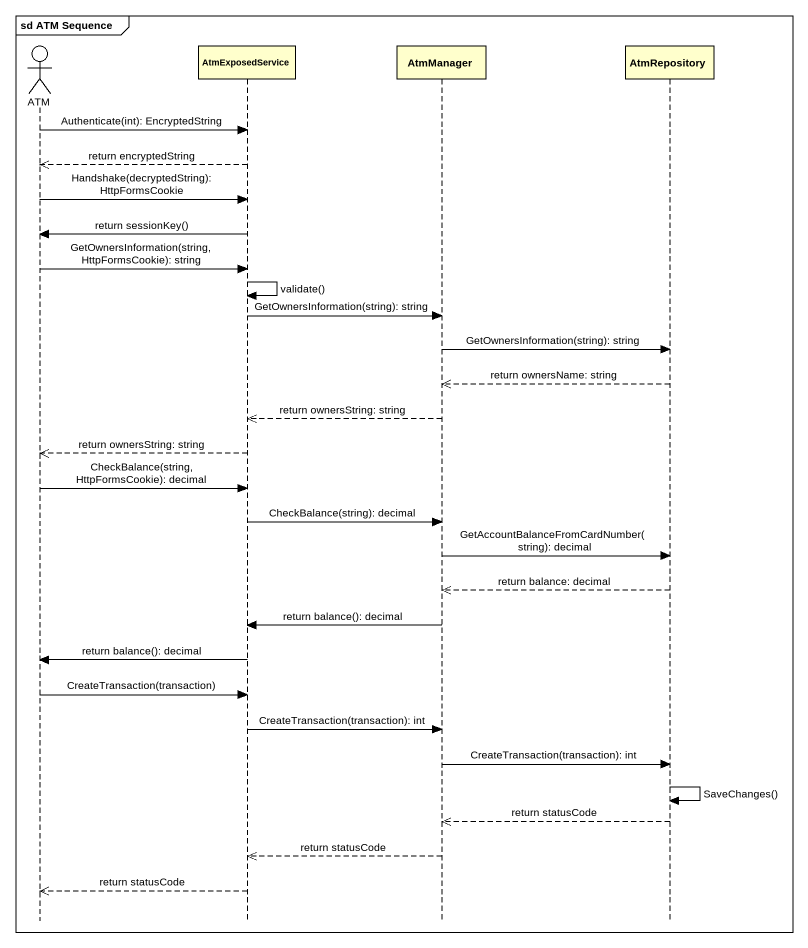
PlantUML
@startuml
mainframe sd ATM Sequence
hide footbox
actor ATM
participant AtmExposedService
participant AtmManager
participant AtmRepository

ATM -> AtmExposedService : Authenticate(int): EncryptedString
AtmExposedService -->> ATM : return encryptedString
ATM -> AtmExposedService : Handshake(decryptedString): HttpFormsCookie
AtmExposedService -> ATM : return sessionKey()
ATM -> AtmExposedService : GetOwnersInformation(string, HttpFormsCookie): string
AtmExposedService -> AtmExposedService : validate()
AtmExposedService -> AtmManager : GetOwnersInformation(string): string
AtmManager -> AtmRepository : GetOwnersInformation(string): string
AtmRepository -->> AtmManager : return ownersName: string
AtmManager -->> AtmExposedService : return ownersString: string
AtmExposedService -->> ATM : return ownersString: string
ATM -> AtmExposedService : CheckBalance(string, HttpFormsCookie): decimal
AtmExposedService -> AtmManager : CheckBalance(string): decimal
AtmManager -> AtmRepository : GetAccountBalanceFromCardNumber(string): decimal
AtmRepository -->> AtmManager : return balance: decimal
AtmManager -> AtmExposedService : return balance(): decimal
AtmExposedService -> ATM : return balance(): decimal
ATM -> AtmExposedService : CreateTransaction(transaction)
AtmExposedService -> AtmManager : CreateTransaction(transaction): int
AtmManager -> AtmRepository : CreateTransaction(transaction): int
AtmRepository -> AtmRepository : SaveChanges()
AtmRepository -->> AtmManager : return statusCode
AtmManager -->> AtmExposedService : return statusCode
AtmExposedService -->> ATM : return statusCode
@enduml
